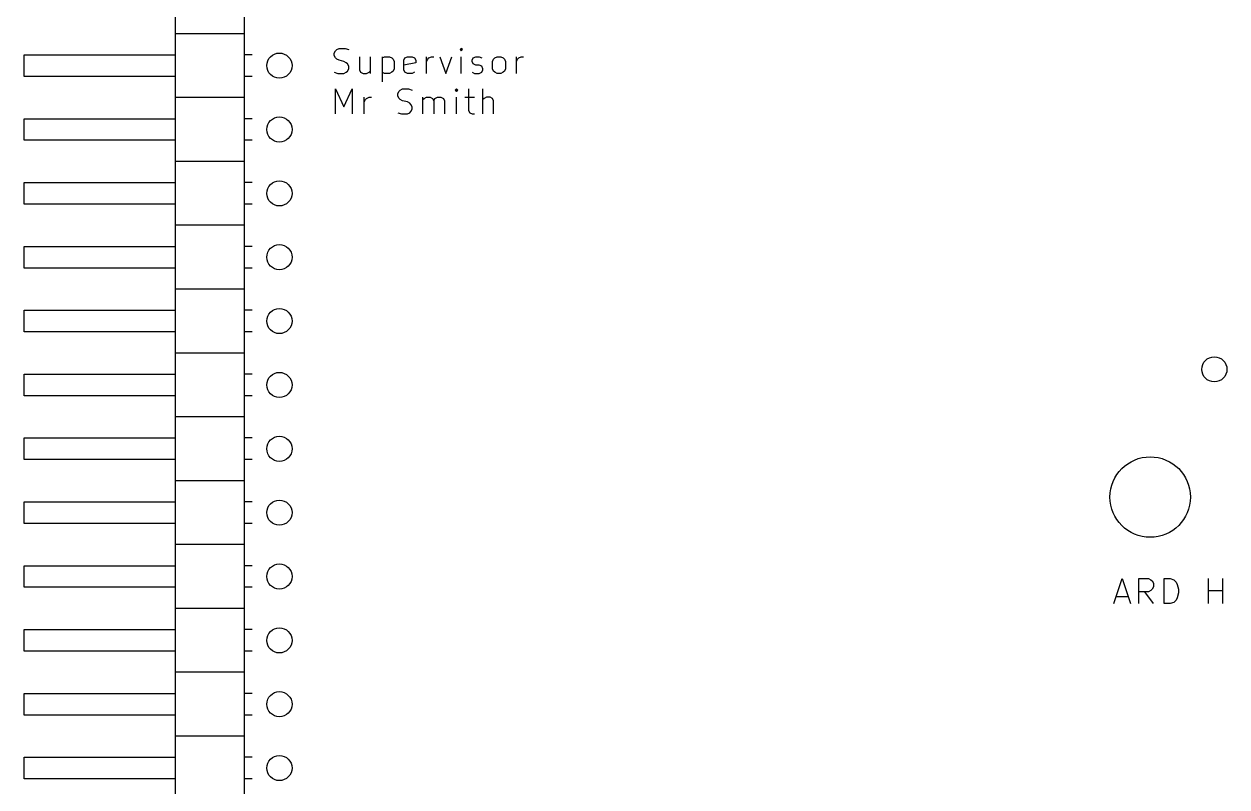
# Model space of a CAD drawing. Extents: x 75 to 186, y -155 to -43.
# Drawn here: x 75.1 to 122.91, y -104.64 to -74.29 of the extents above; entities that cross this region are included whole.
import ezdxf

# ---------------------------------------------------------------- set-up
doc = ezdxf.new("R2010")
doc.units = 0
doc.layers.add('BLACK', color=7, linetype='CONTINUOUS')

msp = doc.modelspace()

# ---------------------------------------------------------------- linework, layer by layer
at = {"layer": 'BLACK', "linetype": 'CONTINUOUS'}
for p, q in [((81.1, -56.785), (81.1, -148.445)), ((83.86, -148.445), (83.86, -56.785)), ((83.86, -74.675), (81.1, -74.675)), ((75.1, -75.515), (81.1, -75.515)), ((75.1, -76.375), (75.1, -75.515)), ((84.172642, -75.515), (83.86, -75.515)), ((87.431265, -75.447391), (87.478884, -75.352153)), ((87.431265, -75.542629), (87.431265, -75.447391)), ((87.478884, -75.352153), (87.526503, -75.304534)), ((87.526503, -75.304534), (87.621741, -75.256915)), ((87.621741, -75.256915), (87.859836, -75.256915)), ((87.859836, -75.256915), (88.002693, -75.304534)), ((92.478885, -75.256915), (92.431266, -75.304534)), ((92.431266, -75.304534), (92.478885, -75.352153)), ((92.526504, -75.304534), (92.478885, -75.256915)), ((92.478885, -75.256915), (92.478885, -75.352153)), ((92.478885, -75.352153), (92.526504, -75.304534)), ((87.478884, -75.637867), (87.431265, -75.542629)), ((87.526503, -75.685486), (87.478884, -75.637867)), ((87.621741, -75.733105), (87.526503, -75.685486)), ((87.812217, -75.780724), (87.621741, -75.733105)), ((87.907455, -75.828343), (87.812217, -75.780724)), ((87.955074, -75.875962), (87.907455, -75.828343)), ((88.002693, -75.9712), (87.955074, -75.875962)), ((88.002693, -76.066438), (88.002693, -75.9712)), ((88.431265, -75.590248), (88.431265, -76.114057)), ((88.859836, -75.590248), (88.859836, -76.256915)), ((89.336027, -75.590248), (89.336027, -76.590248)), ((89.336027, -75.637867), (89.431265, -75.590248)), ((89.431265, -75.590248), (89.621741, -75.590248)), ((89.621741, -75.590248), (89.716979, -75.637867)), ((89.716979, -75.637867), (89.764598, -75.685486)), ((89.764598, -75.685486), (89.812217, -75.780724)), ((89.812217, -75.780724), (89.812217, -76.066438)), ((90.19317, -75.733105), (90.240789, -75.637867)), ((90.19317, -76.114057), (90.19317, -75.733105)), ((90.66936, -75.828343), (90.19317, -75.923581)), ((90.240789, -75.637867), (90.336027, -75.590248)), ((90.336027, -75.590248), (90.526503, -75.590248)), ((90.526503, -75.590248), (90.621741, -75.637867)), ((90.621741, -75.637867), (90.66936, -75.733105)), ((90.66936, -75.733105), (90.66936, -75.828343)), ((91.097932, -76.256915), (91.097932, -75.590248)), ((91.097932, -75.780724), (91.145551, -75.685486)), ((91.145551, -75.685486), (91.19317, -75.637867)), ((91.19317, -75.637867), (91.288408, -75.590248)), ((91.288408, -75.590248), (91.383646, -75.590248)), ((91.621742, -75.590248), (91.859837, -76.256915)), ((91.859837, -76.256915), (92.097932, -75.590248)), ((92.478885, -76.256915), (92.478885, -75.590248)), ((92.907456, -75.733105), (92.955075, -75.637867)), ((92.907456, -75.780724), (92.907456, -75.733105)), ((92.955075, -75.875962), (92.907456, -75.780724)), ((92.955075, -75.637867), (93.050313, -75.590248)), ((93.050313, -75.923581), (92.955075, -75.875962)), ((93.050313, -75.590248), (93.19317, -75.590248)), ((93.19317, -75.923581), (93.050313, -75.923581)), ((93.19317, -75.590248), (93.288408, -75.637867)), ((93.288408, -75.9712), (93.19317, -75.923581)), ((93.336027, -76.066438), (93.288408, -75.9712)), ((93.71698, -75.780724), (93.764599, -75.685486)), ((93.71698, -76.066438), (93.71698, -75.780724)), ((93.764599, -75.685486), (93.812218, -75.637867)), ((93.812218, -75.637867), (93.907456, -75.590248)), ((93.907456, -75.590248), (94.050313, -75.590248)), ((94.050313, -75.590248), (94.145551, -75.637867)), ((94.145551, -75.637867), (94.19317, -75.685486)), ((94.19317, -75.685486), (94.240789, -75.780724)), ((94.240789, -75.780724), (94.240789, -76.066438)), ((94.669361, -76.256915), (94.669361, -75.590248)), ((94.669361, -75.780724), (94.71698, -75.685486)), ((94.71698, -75.685486), (94.764599, -75.637867)), ((94.764599, -75.637867), (94.859837, -75.590248)), ((94.859837, -75.590248), (94.955075, -75.590248)), ((81.1, -76.375), (75.1, -76.375)), ((84.172642, -76.375), (83.86, -76.375)), ((87.431265, -76.209296), (87.574122, -76.256915)), ((87.574122, -76.256915), (87.812217, -76.256915)), ((87.812217, -76.256915), (87.907455, -76.209296)), ((87.907455, -76.209296), (87.955074, -76.161676)), ((87.955074, -76.161676), (88.002693, -76.066438)), ((88.431265, -76.114057), (88.478884, -76.209296)), ((88.478884, -76.209296), (88.574122, -76.256915)), ((88.574122, -76.256915), (88.716979, -76.256915)), ((88.716979, -76.256915), (88.812217, -76.209296)), ((88.812217, -76.209296), (88.859836, -76.161676)), ((89.431265, -76.256915), (89.336027, -76.209296)), ((89.621741, -76.256915), (89.431265, -76.256915)), ((89.716979, -76.209296), (89.621741, -76.256915)), ((89.764598, -76.161676), (89.716979, -76.209296)), ((89.812217, -76.066438), (89.764598, -76.161676)), ((90.240789, -76.209296), (90.19317, -76.114057)), ((90.336027, -76.256915), (90.240789, -76.209296)), ((90.526503, -76.256915), (90.336027, -76.256915)), ((90.621741, -76.209296), (90.526503, -76.256915)), ((92.907456, -76.209296), (93.002694, -76.256915)), ((93.002694, -76.256915), (93.19317, -76.256915)), ((93.19317, -76.256915), (93.288408, -76.209296)), ((93.288408, -76.209296), (93.336027, -76.114057)), ((93.336027, -76.114057), (93.336027, -76.066438)), ((93.764599, -76.161676), (93.71698, -76.066438)), ((93.812218, -76.209296), (93.764599, -76.161676)), ((93.907456, -76.256915), (93.812218, -76.209296)), ((94.050313, -76.256915), (93.907456, -76.256915)), ((94.145551, -76.209296), (94.050313, -76.256915)), ((94.19317, -76.161676), (94.145551, -76.209296)), ((94.240789, -76.066438), (94.19317, -76.161676)), ((87.478884, -77.866859), (87.478884, -76.866859)), ((87.478884, -76.866859), (87.812217, -77.581144)), ((87.812217, -77.581144), (88.14555, -76.866859)), ((88.14555, -76.866859), (88.14555, -77.866859)), ((89.955075, -77.057335), (90.002694, -76.962097)), ((90.002694, -76.962097), (90.050313, -76.914478)), ((90.050313, -76.914478), (90.145551, -76.866859)), ((90.145551, -76.866859), (90.383646, -76.866859)), ((90.383646, -76.866859), (90.526503, -76.914478)), ((92.288408, -76.866859), (92.240789, -76.914478)), ((92.240789, -76.914478), (92.288408, -76.962097)), ((92.336027, -76.914478), (92.288408, -76.866859)), ((92.288408, -76.866859), (92.288408, -76.962097)), ((92.288408, -76.962097), (92.336027, -76.914478)), ((92.764598, -76.866859), (92.764598, -77.724001)), ((93.336027, -77.866859), (93.336027, -76.866859)), ((83.86, -77.215), (81.1, -77.215)), ((88.621741, -77.866859), (88.621741, -77.200192)), ((88.621741, -77.390668), (88.66936, -77.29543)), ((88.66936, -77.29543), (88.716979, -77.247811)), ((88.716979, -77.247811), (88.812217, -77.200192)), ((88.812217, -77.200192), (88.907455, -77.200192)), ((89.955075, -77.152573), (89.955075, -77.057335)), ((90.002694, -77.247811), (89.955075, -77.152573)), ((90.050313, -77.29543), (90.002694, -77.247811)), ((90.145551, -77.343049), (90.050313, -77.29543)), ((90.336027, -77.390668), (90.145551, -77.343049)), ((90.431265, -77.438287), (90.336027, -77.390668)), ((90.478884, -77.485906), (90.431265, -77.438287)), ((90.955075, -77.866859), (90.955075, -77.200192)), ((90.955075, -77.29543), (91.002694, -77.247811)), ((91.002694, -77.247811), (91.097932, -77.200192)), ((91.097932, -77.200192), (91.240789, -77.200192)), ((91.240789, -77.200192), (91.336027, -77.247811)), ((91.336027, -77.247811), (91.383646, -77.343049)), ((91.383646, -77.343049), (91.431265, -77.247811)), ((91.383646, -77.343049), (91.383646, -77.866859)), ((91.431265, -77.247811), (91.526503, -77.200192)), ((91.526503, -77.200192), (91.66936, -77.200192)), ((91.66936, -77.200192), (91.764599, -77.247811)), ((91.764599, -77.247811), (91.812218, -77.343049)), ((91.812218, -77.343049), (91.812218, -77.866859)), ((92.288408, -77.866859), (92.288408, -77.200192)), ((92.621741, -77.200192), (93.002693, -77.200192)), ((93.383646, -77.247811), (93.336027, -77.29543)), ((93.478884, -77.200192), (93.383646, -77.247811)), ((93.621741, -77.200192), (93.478884, -77.200192)), ((93.716979, -77.247811), (93.621741, -77.200192)), ((93.764598, -77.343049), (93.716979, -77.247811)), ((93.764598, -77.866859), (93.764598, -77.343049)), ((89.955075, -77.81924), (90.097932, -77.866859)), ((90.097932, -77.866859), (90.336027, -77.866859)), ((90.336027, -77.866859), (90.431265, -77.81924)), ((90.431265, -77.81924), (90.478884, -77.77162)), ((90.526503, -77.581144), (90.478884, -77.485906)), ((90.478884, -77.77162), (90.526503, -77.676382)), ((90.526503, -77.676382), (90.526503, -77.581144)), ((92.764598, -77.724001), (92.812217, -77.81924)), ((92.812217, -77.81924), (92.907455, -77.866859)), ((92.907455, -77.866859), (93.002693, -77.866859)), ((75.1, -78.055), (81.1, -78.055)), ((75.1, -78.915), (75.1, -78.055)), ((84.172642, -78.055), (83.86, -78.055)), ((81.1, -78.915), (75.1, -78.915)), ((84.172642, -78.915), (83.86, -78.915)), ((83.86, -79.755), (81.1, -79.755)), ((75.1, -80.595), (81.1, -80.595)), ((75.1, -81.455), (75.1, -80.595)), ((84.172642, -80.595), (83.86, -80.595)), ((81.1, -81.455), (75.1, -81.455)), ((84.172642, -81.455), (83.86, -81.455)), ((83.86, -82.295), (81.1, -82.295)), ((75.1, -83.135), (81.1, -83.135)), ((75.1, -83.995), (75.1, -83.135)), ((84.172642, -83.135), (83.86, -83.135)), ((81.1, -83.995), (75.1, -83.995)), ((84.172642, -83.995), (83.86, -83.995)), ((83.86, -84.835), (81.1, -84.835)), ((75.1, -85.675), (81.1, -85.675)), ((75.1, -86.535), (75.1, -85.675)), ((84.172642, -85.675), (83.86, -85.675)), ((81.1, -86.535), (75.1, -86.535)), ((84.172642, -86.535), (83.86, -86.535)), ((83.86, -87.375), (81.1, -87.375)), ((75.1, -88.215), (81.1, -88.215)), ((75.1, -89.075), (75.1, -88.215)), ((84.172642, -88.215), (83.86, -88.215)), ((81.1, -89.075), (75.1, -89.075)), ((84.172642, -89.075), (83.86, -89.075)), ((83.86, -89.915), (81.1, -89.915)), ((75.1, -90.755), (81.1, -90.755)), ((75.1, -91.615), (75.1, -90.755)), ((84.172642, -90.755), (83.86, -90.755)), ((81.1, -91.615), (75.1, -91.615)), ((84.172642, -91.615), (83.86, -91.615)), ((83.86, -92.455), (81.1, -92.455)), ((75.1, -93.295), (81.1, -93.295)), ((75.1, -94.155), (75.1, -93.295)), ((84.172642, -93.295), (83.86, -93.295)), ((81.1, -94.155), (75.1, -94.155)), ((84.172642, -94.155), (83.86, -94.155)), ((83.86, -94.995), (81.1, -94.995)), ((75.1, -95.835), (81.1, -95.835)), ((75.1, -96.695), (75.1, -95.835)), ((84.172642, -95.835), (83.86, -95.835)), ((118.413922, -97.344819), (118.747255, -96.344819)), ((118.747255, -96.344819), (119.080588, -97.344819)), ((119.413922, -97.344819), (119.413922, -96.344819)), ((119.413922, -96.344819), (119.794874, -96.344819)), ((119.794874, -96.344819), (119.890112, -96.392438)), ((119.890112, -96.392438), (119.937731, -96.440057)), ((119.937731, -96.440057), (119.98535, -96.535295)), ((119.98535, -96.535295), (119.98535, -96.678152)), ((120.413922, -97.344819), (120.413922, -96.344819)), ((120.413922, -96.344819), (120.652017, -96.344819)), ((120.652017, -96.344819), (120.794874, -96.392438)), ((120.794874, -96.392438), (120.890112, -96.487676)), ((120.890112, -96.487676), (120.937731, -96.582914)), ((122.175827, -97.344819), (122.175827, -96.344819)), ((122.747255, -97.344819), (122.747255, -96.344819)), ((81.1, -96.695), (75.1, -96.695)), ((84.172642, -96.695), (83.86, -96.695)), ((119.794874, -96.868628), (119.413922, -96.868628)), ((119.98535, -97.344819), (119.652017, -96.868628)), ((119.890112, -96.821009), (119.794874, -96.868628)), ((119.937731, -96.77339), (119.890112, -96.821009)), ((119.98535, -96.678152), (119.937731, -96.77339)), ((120.937731, -96.582914), (120.98535, -96.77339)), ((120.98535, -96.916247), (120.937731, -97.106723)), ((120.98535, -96.77339), (120.98535, -96.916247)), ((122.175827, -96.821009), (122.747255, -96.821009)), ((118.50916, -97.059104), (118.98535, -97.059104)), ((120.652017, -97.344819), (120.413922, -97.344819)), ((120.794874, -97.2972), (120.652017, -97.344819)), ((120.890112, -97.201961), (120.794874, -97.2972)), ((120.937731, -97.106723), (120.890112, -97.201961)), ((83.86, -97.535), (81.1, -97.535)), ((75.1, -98.375), (81.1, -98.375)), ((75.1, -99.235), (75.1, -98.375)), ((84.172642, -98.375), (83.86, -98.375)), ((81.1, -99.235), (75.1, -99.235)), ((84.172642, -99.235), (83.86, -99.235)), ((83.86, -100.075), (81.1, -100.075)), ((75.1, -100.915), (81.1, -100.915)), ((75.1, -101.775), (75.1, -100.915)), ((84.172642, -100.915), (83.86, -100.915)), ((81.1, -101.775), (75.1, -101.775)), ((84.172642, -101.775), (83.86, -101.775)), ((83.86, -102.615), (81.1, -102.615)), ((75.1, -103.455), (81.1, -103.455)), ((75.1, -104.315), (75.1, -103.455)), ((84.172642, -103.455), (83.86, -103.455)), ((81.1, -104.315), (75.1, -104.315)), ((84.172642, -104.315), (83.86, -104.315))]:
    msp.add_line(p, q, dxfattribs=at)
at = {"layer": 'BLACK'}
for centre, radius in [((85.25, -75.945), 0.5), ((85.25, -78.485), 0.5), ((85.25, -81.025), 0.5), ((85.25, -83.565), 0.5), ((85.25, -86.105), 0.5), ((122.41, -88.025), 0.5), ((85.25, -88.645), 0.5), ((85.25, -91.185), 0.5), ((119.86, -93.105), 1.599999), ((85.25, -93.725), 0.5), ((85.25, -96.265), 0.5), ((85.25, -98.805), 0.5), ((85.25, -101.345), 0.5), ((85.25, -103.885), 0.5)]:
    msp.add_circle(centre, radius, dxfattribs=at)

doc.saveas('drawing.dxf')
